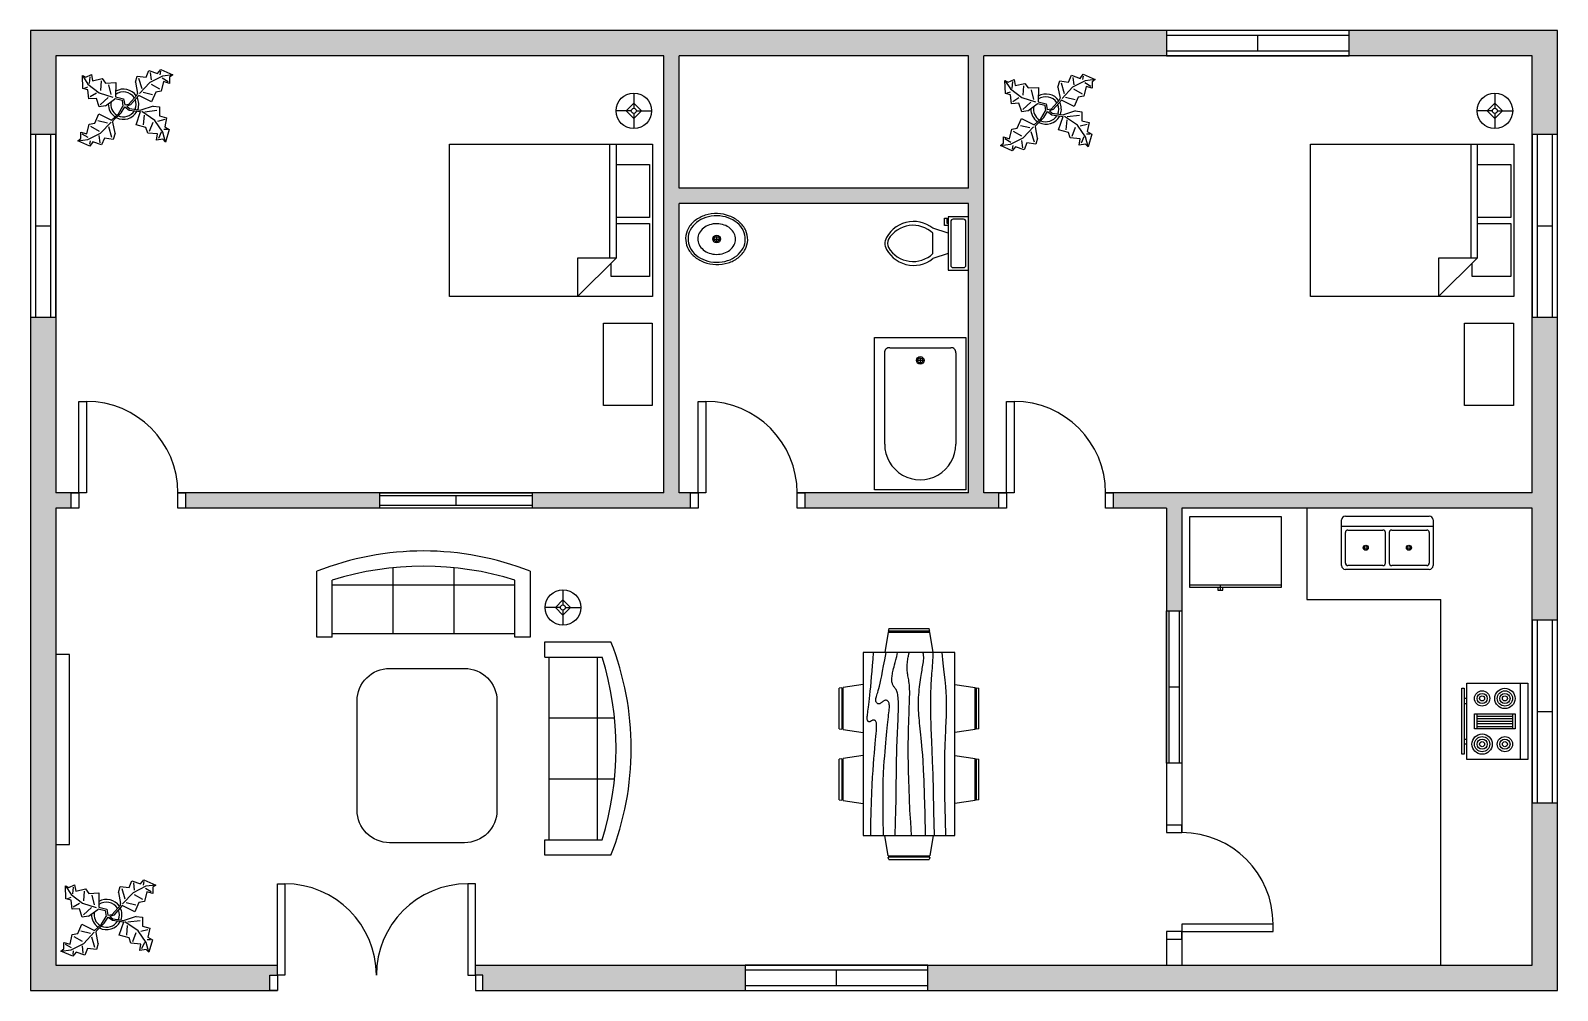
# Model space of a CAD drawing. Header units: inches. Extents: x -15 to 634, y 4 to 886.
# Drawn here: x 9 to 610, y 4 to 382 of the extents above; entities that cross this region are included whole.
import ezdxf

# ---------------------------------------------------------------- set-up
doc = ezdxf.new("R2010")
doc.units = ezdxf.units.IN
doc.header["$MEASUREMENT"] = 0
for name, color, linetype in [('Blocks', 4, 'Continuous'), ('Door', 6, 'Continuous'), ('Hatches', 3, 'Continuous'), ('Window', 30, 'Continuous')]:
    doc.layers.add(name, color=color, linetype=linetype)

# ---------------------------------------------------------------- blocks, each defined once
blk = doc.blocks.new('Bath Tub - 26 x 60 in.')
for p, q in [((8, -18), (10, -18)), ((9, -17), (9, -19))]:
    blk.add_line(p, q)
blk.add_lwpolyline([(0, -36), (0, 0), (60, 0), (60, -36)], close=True)
for points in [[(4, -30), (4, -6)], [(6, -4), (42, -4)], [(42, -32), (6, -32)]]:
    blk.add_lwpolyline(points)
for radius in [1.5, 1]:
    blk.add_circle((9, -18), radius)
for centre, radius, start, end in [((5.75, -5.75), 1.77, 81.8699, 188.1301), ((42, -18), 14, 270, 90), ((5.75, -30.25), 1.77, 171.8699, 278.1301)]:
    blk.add_arc(centre, radius, start, end)
blk = doc.blocks.new('Sink - Oval top')
for p, q in [((-1, 0), (1, 0)), ((0, 1), (0, -1))]:
    blk.add_line(p, q)
at = {"linetype": 'Continuous'}
for points in [[(-12.23, 0.39, 0.117634), (-11.46, -3.36, 0.104469), (-8.88, -6.8, 0.090016), (-5.08, -9.07, 0.08192), (-0.32, -10.02, 0.08192), (4.49, -9.38, 0.090016), (8.42, -7.36, 0.104469), (11.22, -4.09, 0.117634), (12.23, -0.39, 0.117634), (11.46, 3.36, 0.104469), (8.88, 6.8, 0.090016), (5.08, 9.07, 0.08192), (0.32, 10.02, 0.08192), (-4.49, 9.38, 0.090016), (-8.42, 7.36, 0.104469), (-11.22, 4.09, 0.117634)], [(-11.29, 0.16, 0.118622), (-10.52, -3.25, 0.104678), (-8.07, -6.36, 0.089562), (-4.54, -8.37, 0.081185), (-0.13, -9.15, 0.081185), (4.3, -8.49, 0.089562), (7.89, -6.58, 0.104678), (10.42, -3.55, 0.118622), (11.29, -0.16, 0.118622), (10.52, 3.25, 0.104678), (8.07, 6.36, 0.089562), (4.54, 8.37, 0.081185), (0.13, 9.15, 0.081185), (-4.3, 8.49, 0.089562), (-7.89, 6.58, 0.104678), (-10.42, 3.55, 0.118622)], [(-7.42, 0.08, 0.118283), (-6.91, -2.17, 0.104607), (-5.29, -4.21, 0.089718), (-2.97, -5.53, 0.081436), (-0.07, -6.04, 0.081436), (2.84, -5.59, 0.089718), (5.2, -4.33, 0.104607), (6.86, -2.32, 0.118283), (7.42, -0.08, 0.118283), (6.91, 2.17, 0.104607), (5.29, 4.21, 0.089718), (2.97, 5.53, 0.081436), (0.07, 6.04, 0.081436), (-2.84, 5.59, 0.089718), (-5.2, 4.33, 0.104607), (-6.86, 2.32, 0.118283)]]:
    blk.add_lwpolyline(points, format="xyb", close=True, dxfattribs=at)
for radius in [1.5, 1]:
    blk.add_circle((0, 0), radius)
blk = doc.blocks.new('Toilet - top')
for p, q in [((9.5, -6), (9.5, -2)), ((-10, -8.5), (-8, -8.5)), ((-10, -9.5), (-10, -8.5)), ((-7, -9.5), (-10, -9.5)), ((-8, -8.5), (-8, -8)), ((-7, -8), (-7, -9.5)), ((-4, -8), (-6, -14)), ((4, -8), (6, -14)), ((4, -14), (-4, -14))]:
    blk.add_line(p, q)
blk.add_lwpolyline([(10.5, -8), (10.5, 0), (-10.5, 0), (-10.5, -8)], close=True)
for points in [[(-9.5, -2), (-9.5, -6)], [(8.5, -1), (-8.5, -1)], [(-8.5, -7), (8.5, -7)]]:
    blk.add_lwpolyline(points)
for centre, radius, start, end in [((-8.62, -1.88), 0.884, 81.8699, 188.1301), ((-8.62, -6.12), 0.884, 171.8699, 278.1301), ((8.62, -1.88), 0.884, 351.8699, 98.1301), ((8.62, -6.12), 0.884, 261.8699, 8.1301), ((3.52, -21.58), 12.17, 141.46911, 247.97143), ((4.2, -21.82), 11.33, 136.36773, 238.94682), ((-3.52, -21.58), 12.17, 292.02843, 38.53071), ((-4.2, -21.82), 11.33, 301.05301, 43.63209), ((0, -27.88), 4, 245.73182, 294.26817), ((0, -29), 4, 254.86053, 285.13947)]:
    blk.add_arc(centre, radius, start, end)
blk = doc.blocks.new('Lamp - Table')
at = {"linetype": 'Continuous'}
for p, q in [((0, 7), (0, 1)), ((-1, 0), (-7, 0)), ((0, 3), (-3, 0)), ((-3, 0), (0, -3)), ((3, 0), (0, 3)), ((0, -3), (3, 0)), ((1, 0), (7, 0)), ((0, -1), (0, -7))]:
    blk.add_line(p, q, dxfattribs=at)
for radius in [7, 1]:
    blk.add_circle((0, 0), radius, dxfattribs=at)
blk = doc.blocks.new('Sofa - Roundback 7 ft.')
at = {"linetype": 'Continuous'}
for p, q in [((-36.000027, -34), (-36.000027, -11.4696)), ((-12.00002, -32.4421), (-12.00003, -6.5971)), ((11.99997, -32.4421), (11.99998, -6.5971)), ((35.99998, -34), (35.99998, -11.4696)), ((-35.999844, -13.3819), (35.9998, -13.3819)), ((-36.000027, -32.4421), (35.99998, -32.4421))]:
    blk.add_line(p, q, dxfattribs=at)
for points in [[(-36.000027, -34), (-42.000027, -34), (-42.000027, -8)], [(41.99998, -8), (41.99998, -34), (35.99998, -34)]]:
    blk.add_lwpolyline(points, dxfattribs=at)
for centre, radius, start, end in [((0, -114.25), 114.25, 68.43141, 111.5686), ((-0.00001, -127.1968), 121.1968, 72.72033, 107.2797)]:
    blk.add_arc(centre, radius, start, end, dxfattribs=at)
blk = doc.blocks.new('Plant - Rubber or Philodendron')
at = {"linetype": 'Continuous'}
for p, q in [((8.8871, 10.7908), (9.9809, 13.4933)), ((9.9809, 13.4933), (13.3837, 12.301)), ((10.5828, 12.6946), (10.8893, 9.7953)), ((13.3837, 12.301), (14.68, 13.9039)), ((14.5816, 13.2037), (14.3848, 11.8033)), ((14.68, 13.9039), (19.3848, 11.8146)), ((-16.2005, 11.4774), (-13.9899, 8.1064)), ((-16.2005, 11.4774), (-14.8639, 10.7964)), ((-16.0159, 6.3329), (-16.2005, 11.4774)), ((-14.0069, 5.8704), (-16.0159, 6.3329)), ((-15.3434, 6.5514), (-13.9984, 6.9884)), ((-14.8639, 10.7964), (-12.6195, 11.8975)), ((-13.9899, 8.1064), (-9.5434, 4.7185)), ((-13.3174, 8.325), (-13.0735, 11.0065)), ((-12.6195, 11.8975), (-12.1909, 9.4345)), ((-12.1909, 9.4345), (-8.3829, 10.3)), ((-8.8369, 9.409), (-9.0894, 5.6095)), ((-8.3829, 10.3), (-7.0549, 8.501)), ((-7.0549, 8.501), (-3.0284, 8.6941)), ((-4.8529, 4.012), (-5.7184, 7.82)), ((-3.0284, 8.6941), (-3.0709, 3.1041)), ((4.6914, 8.8812), (5.3859, 11.2828)), ((4.6914, 8.8812), (5.5014, 4.4831)), ((5.3859, 11.2828), (8.8871, 10.7908)), ((5.9878, 10.4842), (7.1971, 6.3869)), ((10.3916, 8.7942), (6.2847, 4.4028)), ((15.3859, 11.3055), (10.3916, 8.7942)), ((14.2977, 6.1031), (10.9934, 7.9956)), ((15.7909, 9.1065), (14.8995, 5.3044)), ((15.2875, 10.6053), (17.5907, 9.2105)), ((19.3848, 11.8146), (15.3859, 11.3055)), ((18.1925, 8.4119), (15.7909, 9.1065)), ((19.3848, 11.8146), (18.1868, 10.9119)), ((18.1868, 10.9119), (18.1925, 8.4119)), ((-13.5868, 2.2894), (-14.0069, 5.8704)), ((-10.6784, 2.491), (-13.5868, 2.2894)), ((-13.1329, 3.1804), (-10.6614, 4.727)), ((-9.5858, -0.8715), (-10.6784, 2.491)), ((-9.5434, 4.7185), (-4.1917, 2.9888)), ((-9.1318, 0.0195), (-5.9793, 2.9025)), ((-7.1228, -0.443), (-3.5248, 2.2131)), ((-3.5248, 2.2131), (-3.3011, 2.4355)), ((-3.3011, 2.4355), (-0.5306, 1.7947)), ((-3.0709, 3.1041), (0.0797, 2.3163)), ((-0.5306, 1.7947), (-0.2255, -0.5527)), ((-0.5306, 1.7947), (-0.5306, 1.7947)), ((0.0797, 2.3163), (0.4866, -0.031)), ((0.4866, -0.031), (2.1141, 0.2298)), ((2.1141, 0.2298), (5.4346, 3.9146)), ((6.1032, 3.6844), (2.8262, -0.031)), ((5.4346, 3.9146), (5.5014, 4.4831)), ((11.1089, 1.1958), (6.1032, 3.6844)), ((7.7005, 4.8881), (11.5025, 3.9967)), ((12.7005, 4.8994), (11.1089, 1.1958)), ((14.8995, 5.3044), (12.7005, 4.8994)), ((-11.3237, -7.2629), (-9.7321, -3.5593)), ((-9.7321, -3.5593), (-4.7264, -6.0479)), ((-7.1228, -0.443), (-9.5858, -0.8715)), ((-2.019, -3.6148), (-4.7264, -6.0479)), ((-4.0579, -6.2781), (-0.9375, -3.1608)), ((-2.019, -3.6148), (-0.2255, -0.5527)), ((-0.9375, -3.1608), (0.5883, -0.8135)), ((0.5883, -0.8135), (2.2447, -2.0916)), ((2.8262, -0.031), (1.3003, -0.5527)), ((1.3003, -0.5527), (2.4193, -1.4655)), ((2.2447, -2.0916), (6.7108, -2.6626)), ((2.4193, -1.4655), (6.895, -2.1175)), ((4.943, -7.9659), (6.7108, -2.6626)), ((11.6605, -0.5413), (6.895, -2.1175)), ((12.3677, -6.1981), (7.219, -2.6772)), ((8.125, -4.0768), (7.7715, -7.9659)), ((8.3544, -2.7453), (13.1973, -2.1704)), ((11.6605, -0.5413), (14.1354, -0.8948)), ((16.2567, -5.8446), (13.4283, -6.5517)), ((14.1354, -0.8948), (14.1354, -4.4304)), ((14.1354, -4.4304), (16.9638, -5.1375)), ((16.9638, -5.1375), (16.2567, -8.673)), ((-16.8157, -10.7754), (-14.4141, -11.4699)), ((-16.8101, -13.2754), (-16.8157, -10.7754)), ((-13.9107, -12.9688), (-16.2139, -11.574)), ((-14.4141, -11.4699), (-13.5228, -7.6679)), ((-14.0091, -13.669), (-9.0148, -11.1577)), ((-13.5228, -7.6679), (-11.3237, -7.2629)), ((-12.921, -8.4665), (-9.6166, -10.359)), ((-6.3237, -7.2516), (-10.1257, -6.3602)), ((-9.0148, -11.1577), (-4.9047, -6.8122)), ((-4.611, -12.8477), (-5.8203, -8.7504)), ((-4.1246, -6.8466), (-4.0579, -6.2781)), ((-3.3146, -11.2447), (-4.1246, -6.8466)), ((-3.3146, -11.2447), (-4.0092, -13.6463)), ((8.8321, -9.0266), (4.943, -7.9659)), ((9.5392, -11.1479), (8.8321, -9.0266)), ((13.4283, -11.5015), (9.5392, -11.1479)), ((10.2463, -10.4408), (11.6605, -6.9053)), ((15.5496, -10.7943), (12.3677, -6.1981)), ((13.0748, -13.9763), (13.4283, -11.5015)), ((14.8425, -10.7943), (13.7819, -13.2692)), ((16.6103, -14.6834), (15.5496, -10.7943)), ((17.3174, -9.7337), (15.9032, -9.7337)), ((16.2567, -8.673), (18.0245, -9.7337)), ((18.0245, -9.7337), (16.6103, -14.6834)), ((-18.008, -14.1781), (-16.8101, -13.2754)), ((-18.008, -14.1781), (-14.0091, -13.669)), ((-13.3032, -16.2674), (-18.008, -14.1781)), ((-12.0069, -14.6645), (-13.3032, -16.2674)), ((-13.2048, -15.5672), (-13.008, -14.1668)), ((-8.6042, -15.8568), (-12.0069, -14.6645)), ((-9.206, -15.0581), (-9.5126, -12.1588)), ((-7.5103, -13.1543), (-8.6042, -15.8568)), ((-4.0092, -13.6463), (-7.5103, -13.1543)), ((15.5496, -13.6228), (13.0748, -13.9763)), ((16.6103, -14.6834), (15.5496, -13.6228))]:
    blk.add_line(p, q, dxfattribs=at)
for centre, radius, start, end in [((0, 0), 6.1275, 34.37569, 120.1028), ((0.0308, 0.1664), 6, 178.6147, 235.1169), ((0.0308, 0.1664), 5, 168.1647, 238.6725), ((-0.0601, -0.2075), 5.2461, 33.82192, 124.9414), ((-0.2664, 0.1682), 5.2775, 338.4094, 20.03007), ((-0.098, 0.1364), 6.1288, 341.2017, 26.09184), ((-0.0234, 0.3825), 6.1492, 242.5812, 331.2714), ((-0.1102, 0.4886), 5.2883, 247.3711, 327.472)]:
    blk.add_arc(centre, radius, start, end, dxfattribs=at)
blk = doc.blocks.new('Sink-double - 36 in top')
for p, q in [((-18, -4), (18, -4)), ((-0.75, -18.5), (-0.75, -6.5)), ((0.75, -6.5), (0.75, -18.5))]:
    blk.add_line(p, q)
for points in [[(-16.5, 0), (16.5, 0)], [(-18, -19.5), (-18, -1.5)], [(-15.5, -5.5), (-1.75, -5.5)], [(1.75, -5.5), (15.5, -5.5)], [(18, -1.5), (18, -19.5)], [(-16.5, -18.5), (-16.5, -6.5)], [(16.5, -6.5), (16.5, -18.5)], [(16.5, -21), (-16.5, -21)], [(-1.75, -19.5), (-15.5, -19.5)], [(15.5, -19.5), (1.75, -19.5)]]:
    blk.add_lwpolyline(points)
for centre, radius in [((-8.5, -12.5), 1), ((-8.5, -12.5), 0.5), ((8.5, -12.5), 1), ((8.5, -12.5), 0.5)]:
    blk.add_circle(centre, radius)
for centre, radius, start, end in [((-16.5, -1.5), 1.5, 90, 180), ((16.5, -1.5), 1.5, 0, 90), ((-15.5, -6.5), 1, 90, 180), ((-1.75, -6.5), 1, 0, 90), ((1.75, -6.5), 1, 90, 180), ((15.5, -6.5), 1, 0, 90), ((-16.5, -19.5), 1.5, 180, 270), ((-15.5, -18.5), 1, 180, 270), ((-1.75, -18.5), 1, 270, 0), ((1.75, -18.5), 1, 180, 270), ((15.5, -18.5), 1, 270, 0), ((16.5, -19.5), 1.5, 270, 0)]:
    blk.add_arc(centre, radius, start, end)
blk = doc.blocks.new('Refrigerator-2 door - 36 in top')
for p, q in [((0, -26.999999), (36, -26.999999)), ((11, -27.999999), (11, -28.999999)), ((11, -28.999999), (13, -28.999999)), ((12, -26.999999), (12, -28.999999)), ((13, -28.999999), (13, -27.999999))]:
    blk.add_line(p, q)
blk.add_lwpolyline([(0, -27.999999), (0, 0), (36, 0), (36, -27.999999)], close=True)
blk = doc.blocks.new('Range-Oven - 30 in top')
for p, q in [((0, -3), (30, -3)), ((12, -6), (18, -6)), ((13, -20), (13, -6)), ((14, -6), (14, -20)), ((15, -20), (15, -6)), ((16, -6), (16, -20)), ((17, -20), (17, -6)), ((6, -24), (6, -25)), ((8, -25), (8, -24)), ((18, -20), (12, -20)), ((22, -25), (22, -24)), ((24, -24), (24, -25))]:
    blk.add_line(p, q)
for points in [[(0, -24), (0, 0), (30, 0), (30, -24)], [(12, -21), (12, -5), (18, -5), (18, -21)], [(2, -26), (2, -25), (28, -25), (28, -26)]]:
    blk.add_lwpolyline(points, close=True)
for centre, radius in [((6, -9), 4), ((6, -9), 3), ((24, -9), 3), ((6, -9), 2), ((6, -9), 1), ((24, -9), 2), ((24, -9), 1), ((6, -18), 3), ((6, -18), 2), ((6, -18), 1), ((24, -18), 4), ((24, -18), 3), ((24, -18), 2), ((24, -18), 1)]:
    blk.add_circle(centre, radius)
blk = doc.blocks.new('Dining Set - 36 x 72 in.')
at = {"linetype": 'Continuous'}
for p, q in [((-22.2343, 26.00059), (-23.4847, 17.99762)), ((-22.2304, 26), (-5.7608, 26)), ((-22, 27.5), (-22.1562, 26.50042)), ((-5.8416, 26.5), (-22.1534, 26.5)), ((-22, 27.5), (-6, 27.5)), ((-5.8437, 26.49966), (-6, 27.5)), ((-4.5152, 17.99762), (-5.7655, 25.99926)), ((5.7657, 26.00059), (4.5153, 17.99762)), ((5.7696, 26), (22.2392, 26)), ((6, 27.5), (5.8438, 26.50042)), ((22.1584, 26.5), (5.8466, 26.5)), ((6, 27.5), (22, 27.5)), ((22.1563, 26.49966), (22, 27.5)), ((23.4848, 17.99762), (22.2345, 25.99926)), ((36, 18), (-36, 18)), ((-36, 18), (-36, -18)), ((36, -18), (36, 18)), ((-45.5, 8), (-44.5004, 8.15617)), ((-45.5, 8), (-45.5, -8)), ((-44.5, -8.15843), (-44.5, 8.15338)), ((-44.0006, 8.23428), (-35.9976, 9.48474)), ((-44, 8.23041), (-44, -8.23915)), ((44.0006, 8.23428), (35.9976, 9.48474)), ((44, 8.23041), (44, -8.23915)), ((44.5, -8.15843), (44.5, 8.15338)), ((45.5, 8), (44.5005, 8.15617)), ((45.5, 8), (45.5, -8)), ((-44.4997, -8.15631), (-45.5, -8)), ((-35.9976, -9.48476), (-43.9993, -8.2345)), ((35.9976, -9.48476), (43.9993, -8.2345)), ((44.4997, -8.15631), (45.5, -8)), ((-36, -18), (36, -18)), ((-22.2343, -26.0006), (-23.4847, -17.99762)), ((-4.5152, -17.99762), (-5.7655, -25.99928)), ((5.7657, -26.0006), (4.5153, -17.99762)), ((23.4848, -17.99762), (22.2345, -25.99928)), ((-22.2304, -26), (-5.7608, -26)), ((-22, -27.5), (-22.1562, -26.50044)), ((-5.8416, -26.5), (-22.1534, -26.5)), ((-22, -27.5), (-6, -27.5)), ((-5.8437, -26.49967), (-6, -27.5)), ((5.7696, -26), (22.2392, -26)), ((6, -27.5), (5.8438, -26.50044)), ((22.1584, -26.5), (5.8466, -26.5)), ((6, -27.5), (22, -27.5)), ((22.1563, -26.49967), (22, -27.5))]:
    blk.add_line(p, q, dxfattribs=at)
for points in [[(-36, 15), (-31.1772, 14.97754), (-26.8079, 14.91406), (-22.8538, 14.81543), (-19.276, 14.6875), (-16.0362, 14.53613), (-13.0957, 14.36718), (-10.4159, 14.18652), (-7.9583, 14), (-5.6904, 13.81315), (-3.6035, 13.63021), (-1.6954, 13.45508), (0.0365, 13.29166), (1.5945, 13.14388), (2.9811, 13.01562), (4.1988, 12.9108), (5.25, 12.83333), (6.1393, 12.78613), (6.8802, 12.76823), (7.4883, 12.77767), (7.9792, 12.8125), (8.3685, 12.87077), (8.6719, 12.95052), (8.9049, 13.0498), (9.0833, 13.16666), (9.2205, 13.29899), (9.3216, 13.44401), (9.3895, 13.59879), (9.4271, 13.76041), (9.4373, 13.92594), (9.4232, 14.09245), (9.3875, 14.257), (9.3333, 14.41666), (9.2638, 14.56917), (9.1836, 14.71484), (9.0975, 14.85465), (9.0104, 14.98958), (8.9272, 15.1206), (8.8529, 15.2487), (8.7922, 15.37483), (8.75, 15.5), (8.7305, 15.62467), (8.7344, 15.74739), (8.7617, 15.86621), (8.8125, 15.97916), (8.8867, 16.08431), (8.9844, 16.17968), (9.1055, 16.26334), (9.25, 16.33333), (9.4189, 16.38802), (9.6172, 16.42708), (9.8506, 16.45052), (10.125, 16.45833), (10.4463, 16.45052), (10.8203, 16.42708), (11.2529, 16.38802), (11.75, 16.33333), (12.3184, 16.26318), (12.9694, 16.17838), (13.7151, 16.07991), (14.5677, 15.96875), (15.5395, 15.84586), (16.6426, 15.71224), (17.8893, 15.56884), (19.2917, 15.41666), (20.859, 15.25667), (22.5879, 15.08984), (24.4721, 14.91715), (26.5052, 14.73958), (28.6809, 14.5581), (30.9929, 14.3737), (33.4347, 14.18733), (36, 14)], [(-36, 10), (-28.9766, 10.14274), (-23.1725, 10.20442), (-18.4241, 10.19775), (-14.5677, 10.13541), (-11.4399, 10.03011), (-8.877, 9.89453), (-6.7154, 9.74137), (-4.7917, 9.58333), (-2.9698, 9.43082), (-1.2246, 9.28515), (0.4415, 9.14534), (2.026, 9.01041), (3.5266, 8.87939), (4.9408, 8.7513), (6.266, 8.62516), (7.5, 8.5), (8.6411, 8.37549), (9.6914, 8.2539), (10.6538, 8.13818), (11.5312, 8.03125), (12.3267, 7.93603), (13.043, 7.85547), (13.6831, 7.79248), (14.25, 7.75), (14.7471, 7.7303), (15.1797, 7.73307), (15.5537, 7.75732), (15.875, 7.80208), (16.1494, 7.86637), (16.3828, 7.94922), (16.5811, 8.04964), (16.75, 8.16666), (16.8944, 8.29915), (17.0143, 8.44531), (17.1089, 8.60319), (17.1771, 8.77083), (17.218, 8.94629), (17.2305, 9.1276), (17.2137, 9.31282), (17.1667, 9.5), (17.0895, 9.6875), (16.987, 9.875), (16.8649, 10.0625), (16.7292, 10.25), (16.5856, 10.4375), (16.4401, 10.625), (16.2985, 10.8125), (16.1667, 11), (16.05, 11.18733), (15.9518, 11.3737), (15.8752, 11.5581), (15.8229, 11.73958), (15.798, 11.91715), (15.8034, 12.08984), (15.842, 12.25667), (15.9167, 12.41666), (16.0295, 12.56836), (16.1784, 12.70833), (16.3605, 12.83268), (16.5729, 12.9375), (16.8127, 13.01888), (17.0768, 13.07291), (17.3625, 13.0957), (17.6667, 13.08333), (17.9894, 13.03312), (18.3418, 12.94726), (18.7382, 12.82918), (19.1927, 12.68229), (19.7195, 12.51001), (20.3327, 12.31575), (21.0465, 12.10294), (21.875, 11.875), (22.8357, 11.63354), (23.959, 11.37304), (25.2786, 11.08618), (26.8282, 10.76562), (28.6414, 10.40405), (30.752, 9.99414), (33.1936, 9.52856), (36, 9)], [(-36, 5.5), (-30.7157, 5.3348), (-26.069, 5.20963), (-21.9946, 5.11767), (-18.4271, 5.05208), (-15.3009, 5.00602), (-12.5508, 4.97265), (-10.1112, 4.94515), (-7.9167, 4.91666), (-5.909, 4.88167), (-4.0586, 4.83984), (-2.3429, 4.79215), (-0.7396, 4.73958), (0.7739, 4.6831), (2.22, 4.6237), (3.6213, 4.56233), (5, 4.5), (6.373, 4.43782), (7.7344, 4.3776), (9.0723, 4.32129), (10.375, 4.27083), (11.6309, 4.22819), (12.8281, 4.19531), (13.9551, 4.17415), (15, 4.16666), (15.954, 4.17448), (16.819, 4.19791), (17.6001, 4.23698), (18.3021, 4.29166), (18.9299, 4.36198), (19.4883, 4.44791), (19.9823, 4.54948), (20.4167, 4.66666), (20.7969, 4.79899), (21.1302, 4.94401), (21.4245, 5.09879), (21.6875, 5.26041), (21.9271, 5.42594), (22.1511, 5.59245), (22.3672, 5.757), (22.5834, 5.91666), (22.8065, 6.06868), (23.0404, 6.21093), (23.2879, 6.34147), (23.5521, 6.45833), (23.8358, 6.55957), (24.142, 6.64323), (24.4735, 6.70735), (24.8334, 6.75), (25.2235, 6.76969), (25.642, 6.76692), (26.0858, 6.74267), (26.5521, 6.69791), (27.0379, 6.63362), (27.5404, 6.55078), (28.0565, 6.45036), (28.5834, 6.33333), (29.1242, 6.19987), (29.7071, 6.04687), (30.3661, 5.87044), (31.1354, 5.66666), (32.0493, 5.43164), (33.142, 5.16146), (34.4475, 4.85221), (36, 4.5)], [(-36, -1), (-30.7915, -0.6591), (-26.0195, -0.38216), (-21.6519, -0.16284), (-17.6563, 0.00521), (-14.0005, 0.12833), (-10.6523, 0.21289), (-7.5796, 0.26522), (-4.75, 0.29166), (-2.134, 0.29793), (0.2878, 0.28711), (2.5317, 0.26163), (4.6146, 0.22396), (6.5529, 0.17651), (8.3633, 0.12174), (10.0623, 0.06209), (11.6667, 0), (13.1899, -0.06201), (14.6341, -0.1211), (15.9982, -0.17432), (17.2813, -0.21875), (18.4823, -0.25147), (19.6003, -0.26953), (20.6343, -0.27002), (21.5834, -0.25), (22.4481, -0.20768), (23.2357, -0.14584), (23.9549, -0.06836), (24.6146, 0.02083), (25.2235, 0.11784), (25.7904, 0.21875), (26.3241, 0.31966), (26.8334, 0.41666), (27.3265, 0.50618), (27.8099, 0.58593), (28.2894, 0.65397), (28.7709, 0.70833), (29.2601, 0.74707), (29.763, 0.76823), (30.2855, 0.76985), (30.8334, 0.75), (31.4088, 0.70784), (31.9994, 0.64713), (32.589, 0.57275), (33.1615, 0.48958), (33.7008, 0.4025), (34.1908, 0.3164), (34.6153, 0.23616), (34.9584, 0.16666), (35.2099, 0.11165), (35.3848, 0.07031), (35.504, 0.04069), (35.5886, 0.02083), (35.6594, 0.00879), (35.7377, 0.0026), (35.8442, 0.00032), (36, 0)], [(-36, -6.5), (-27.1843, -6.31267), (-20.084, -6.1263), (-14.469, -5.9419), (-10.1094, -5.76042), (-6.7752, -5.58285), (-4.2363, -5.41016), (-2.2629, -5.24333), (-0.625, -5.08334), (0.8708, -4.93099), (2.2715, -4.78646), (3.5872, -4.64974), (4.8281, -4.52084), (6.0046, -4.39974), (7.127, -4.28646), (8.2053, -4.18099), (9.25, -4.08334), (10.2705, -3.99382), (11.2734, -3.91407), (12.2647, -3.84603), (13.25, -3.79167), (14.2354, -3.75293), (15.2266, -3.73177), (16.2295, -3.73015), (17.25, -3.75), (18.2912, -3.79248), (19.3451, -3.85547), (20.4009, -3.93604), (21.4479, -4.03125), (22.4754, -4.13819), (23.4727, -4.25391), (24.4289, -4.37549), (25.3334, -4.5), (26.1785, -4.62492), (26.9694, -4.74935), (27.7145, -4.87281), (28.4219, -4.99479), (29.1, -5.11483), (29.7572, -5.23242), (30.4016, -5.34709), (31.0417, -5.45834), (31.6837, -5.56437), (32.3262, -5.65821), (32.9658, -5.73153), (33.599, -5.77604), (34.2224, -5.78345), (34.8327, -5.74545), (35.4264, -5.65373), (36, -5.5)], [(-36, -10), (-26.4022, -9.81299), (-18.4675, -9.62891), (-11.9839, -9.45069), (-6.7396, -9.28125), (-2.5226, -9.12354), (0.8789, -8.98047), (3.6769, -8.85498), (6.0833, -8.75), (8.2767, -8.66765), (10.3021, -8.60677), (12.1712, -8.56543), (13.8958, -8.54167), (15.4876, -8.53353), (16.9583, -8.53907), (18.3197, -8.55632), (19.5834, -8.58334), (20.7616, -8.61841), (21.8685, -8.66081), (22.9188, -8.71004), (23.9271, -8.76563), (24.9081, -8.82707), (25.8763, -8.89388), (26.8465, -8.96558), (27.8334, -9.04167), (28.8474, -9.12118), (29.8828, -9.20117), (30.93, -9.27824), (31.9792, -9.34896), (33.0205, -9.40991), (34.0443, -9.45768), (35.0407, -9.48885), (36, -9.5)], [(-36, -14.5), (-30.0881, -14.33513), (-25.0332, -14.21224), (-20.7312, -14.12647), (-17.0781, -14.07292), (-13.97, -14.04671), (-11.3027, -14.04297), (-8.9724, -14.05681), (-6.875, -14.08334), (-4.9224, -14.11833), (-3.0905, -14.16016), (-1.3709, -14.20785), (0.2448, -14.26042), (1.7647, -14.3169), (3.1973, -14.3763), (4.5507, -14.43767), (5.8333, -14.5), (7.0554, -14.5621), (8.235, -14.62175), (9.3922, -14.67652), (10.5469, -14.72396), (11.7192, -14.76164), (12.929, -14.78711), (14.1965, -14.79794), (15.5417, -14.79167), (16.9933, -14.76424), (18.6152, -14.70508), (20.4804, -14.60197), (22.6615, -14.44271), (25.2312, -14.21509), (28.2624, -13.9069), (31.8277, -13.50594), (36, -13)]]:
    blk.add_lwpolyline(points, dxfattribs=at)
blk = doc.blocks.new('Bed - Queen')
at = {"linetype": 'Continuous'}
for p, q in [((0, -80.00003), (0, 0)), ((0, 0), (59.99999, 0)), ((59.99999, 0), (59.99999, -80.00003)), ((7.99999, -1.2), (28.79998, -1.2)), ((7.99999, -14.4), (7.99999, -1.2)), ((28.79998, -1.2), (28.79998, -14.4)), ((31.19999, -1.2), (51.99999, -1.2)), ((31.19999, -14.4), (31.19999, -1.2)), ((51.99999, -1.2), (51.99999, -16.4)), ((0, -14.4), (44.8, -14.4)), ((44.8, -16.8), (0, -16.8)), ((59.99999, -29.6), (44.8, -14.4)), ((44.8, -14.4), (44.8, -29.6)), ((51.99999, -16.4), (46.79936, -16.4)), ((44.8, -29.6), (59.99999, -29.6)), ((59.99999, -80.00003), (0, -80.00003))]:
    blk.add_line(p, q, dxfattribs=at)

msp = doc.modelspace()

# ---------------------------------------------------------------- hatches: boundary and pattern name
at = {"layer": 'Hatches'}
h = msp.add_hatch(color=256, dxfattribs=at)
h.dxf.hatch_style = 1
h.paths.add_polyline_path([(456, 382), (8.53, 382), (8.53, 341.09), (18.53, 341.09), (18.53, 372), (258, 372), (258, 199.9), (206.11, 199.9), (206.11, 193.9), (264, 193.9), (268.5, 193.9), (268.5, 199.9), (264, 199.9), (264, 313.9), (378, 313.9), (378, 199.9), (313.5, 199.9), (313.5, 193.9), (384, 193.9), (390, 193.9), (390, 199.9), (384, 199.9), (384, 372), (456, 372)])
h.paths.add_polyline_path([(264, 372), (378, 372), (378, 319.9), (264, 319.9)], flags=16)
h.paths.add_polyline_path([(610, 382), (528, 382), (528, 372), (600, 372), (600, 341.09), (610, 341.09)])
h.paths.add_polyline_path([(610, 269.09), (600, 269.09), (600, 199.9), (456, 199.9), (435, 199.9), (435, 193.9), (456, 193.9), (456, 153.42), (462, 153.42), (462, 193.9), (600, 193.9), (600, 149.76), (610, 149.76)])
h.paths.add_polyline_path([(610, 77.76), (600, 77.76), (600, 13.9), (362.01, 13.9), (362.01, 3.9), (610, 3.9)])
h.paths.add_polyline_path([(290.01, 13.9), (183.75, 13.9), (183.75, 9.9), (186.75, 9.9), (186.75, 3.9), (290.01, 3.9)])
h.paths.add_polyline_path([(102.75, 9.9), (105.75, 9.9), (105.75, 13.9), (18.53, 13.9), (18.53, 193.9), (24.57, 193.9), (24.57, 199.9), (18.53, 199.9), (18.53, 269.09), (8.53, 269.09), (8.53, 3.9), (102.75, 3.9)])
h.paths.add_polyline_path([(146.11, 199.9), (69.57, 199.9), (69.57, 193.9), (146.11, 193.9)])

# ---------------------------------------------------------------- linework, layer by layer
for p, q in [((258, 199.9), (258, 372)), ((264, 319.9), (264, 372)), ((378, 319.9), (378, 372)), ((384, 199.9), (384, 372)), ((378, 319.9), (264, 319.9)), ((264, 199.9), (264, 313.9)), ((378, 313.9), (264, 313.9)), ((378, 199.9), (378, 313.9)), ((30.57, 199.9), (18.53, 199.9)), ((258, 199.9), (66.57, 199.9)), ((274.5, 199.9), (264, 199.9)), ((378, 199.9), (310.5, 199.9)), ((396, 199.9), (384, 199.9)), ((456, 199.9), (432, 199.9)), ((600, 199.9), (456, 199.9)), ((27.57, 193.9), (18.53, 193.9)), ((264, 193.9), (66.57, 193.9)), ((271.5, 193.9), (264, 193.9)), ((384, 193.9), (310.5, 193.9)), ((393, 193.9), (384, 193.9)), ((456, 193.9), (432, 193.9)), ((456, 193.9), (456, 66.07)), ((600, 193.9), (462, 193.9)), ((462, 193.9), (462, 66.07)), ((456, 27.07), (456, 13.9)), ((462, 30.07), (462, 13.9))]:
    msp.add_line(p, q)
for points in [[(183.75, 3.9), (610, 3.9), (610, 382), (8.53, 382), (8.53, 3.9), (105.75, 3.9)], [(258, 372), (18.53, 372), (18.53, 199.9)], [(378, 372), (264, 372)], [(600, 199.9), (600, 372), (384, 372)], [(18.53, 193.9), (18.53, 13.9), (105.75, 13.9)], [(183.75, 13.9), (600, 13.9), (600, 193.9)]]:
    msp.add_lwpolyline(points)
at = {"layer": 'Blocks'}
for p, q in [((511.25, 193.9), (511.25, 157.9)), ((511.25, 157.9), (564, 157.9)), ((564, 13.9), (564, 157.9))]:
    msp.add_line(p, q, dxfattribs=at)
for points in [[(234.23, 266.73), (253.42, 266.73), (253.42, 234.3), (234.23, 234.3)], [(573.43, 266.73), (592.62, 266.73), (592.62, 234.3), (573.43, 234.3)], [(18.53, 61.38), (23.83, 61.38), (23.83, 136.22), (18.53, 136.22)]]:
    msp.add_lwpolyline(points, close=True, dxfattribs=at)
msp.add_lwpolyline([(149.96, 130.75), (179.49, 130.75, -0.414214), (192.26, 117.99), (192.26, 74.87, -0.414214), (179.49, 62.1), (149.96, 62.1, -0.414214), (137.19, 74.87), (137.19, 117.99, -0.414214)], format="xyb", close=True, dxfattribs=at)
at = {"layer": 'Door'}
for points in [[(30.57, 199.9), (27.57, 199.9), (27.57, 235.9), (30.57, 235.9)], [(274.5, 199.9), (271.5, 199.9), (271.5, 235.9), (274.5, 235.9)], [(396, 199.9), (393, 199.9), (393, 235.9), (396, 235.9)], [(27.57, 193.9), (24.57, 193.9), (24.57, 199.9), (27.57, 199.9)], [(69.57, 193.9), (66.57, 193.9), (66.57, 199.9), (69.57, 199.9)], [(271.5, 193.9), (268.5, 193.9), (268.5, 199.9), (271.5, 199.9)], [(313.5, 193.9), (310.5, 193.9), (310.5, 199.9), (313.5, 199.9)], [(393, 193.9), (390, 193.9), (390, 199.9), (393, 199.9)], [(435, 193.9), (432, 193.9), (432, 199.9), (435, 199.9)], [(456, 69.07), (456, 66.07), (462, 66.07), (462, 69.07)], [(108.75, 9.9), (105.75, 9.9), (105.75, 45.9), (108.75, 45.9)], [(180.75, 9.9), (183.75, 9.9), (183.75, 45.9), (180.75, 45.9)], [(456, 27.07), (456, 24.07), (462, 24.07), (462, 27.07)], [(462, 30.07), (462, 27.07), (498, 27.07), (498, 30.07)], [(105.75, 3.9), (102.75, 3.9), (102.75, 9.9), (105.75, 9.9)], [(183.75, 3.9), (186.75, 3.9), (186.75, 9.9), (183.75, 9.9)]]:
    msp.add_lwpolyline(points, close=True, dxfattribs=at)
for centre, start, end in [((30.57, 199.9), 0, 90), ((274.5, 199.9), 0, 90), ((396, 199.9), 0, 90), ((462, 30.07), 0, 90), ((108.75, 9.9), 0, 90), ((180.75, 9.9), 90, 180)]:
    msp.add_arc(centre, 36, start, end, dxfattribs=at)
at = {"layer": 'Window'}
for p, q in [((528, 382), (456, 382)), ((456, 382), (456, 372)), ((528, 380), (456, 380)), ((492, 374), (492, 380)), ((528, 372), (528, 382)), ((456, 374), (528, 374)), ((456, 372), (528, 372)), ((8.53, 341.09), (8.53, 269.09)), ((18.53, 341.09), (8.53, 341.09)), ((10.53, 341.09), (10.53, 269.09)), ((16.53, 269.09), (16.53, 341.09)), ((18.53, 269.09), (18.53, 341.09)), ((600, 341.09), (600, 269.09)), ((610, 341.09), (600, 341.09)), ((602, 341.09), (602, 269.09)), ((608, 269.09), (608, 341.09)), ((610, 269.09), (610, 341.09)), ((10.53, 305.09), (16.53, 305.09)), ((602, 305.09), (608, 305.09)), ((8.53, 269.09), (18.53, 269.09)), ((600, 269.09), (610, 269.09)), ((146.11, 199.9), (206.11, 199.9)), ((146.11, 193.9), (146.11, 199.9)), ((146.11, 198.9), (206.11, 198.9)), ((176.11, 198.9), (176.11, 194.9)), ((206.11, 199.9), (206.11, 193.9)), ((206.11, 194.9), (146.11, 194.9)), ((206.11, 193.9), (146.11, 193.9)), ((456.01, 93.42), (456.01, 153.42)), ((456.01, 153.42), (462.01, 153.42)), ((457.01, 93.42), (457.01, 153.42)), ((461.01, 153.42), (461.01, 93.42)), ((462.01, 153.42), (462.01, 93.42)), ((600, 149.76), (600, 77.76)), ((610, 149.76), (600, 149.76)), ((602, 149.76), (602, 77.76)), ((608, 77.76), (608, 149.76)), ((610, 77.76), (610, 149.76)), ((461.01, 123.42), (457.01, 123.42)), ((602, 113.76), (608, 113.76)), ((462.01, 93.42), (456.01, 93.42)), ((600, 77.76), (610, 77.76)), ((362.01, 13.9), (290.01, 13.9)), ((290.01, 13.9), (290.01, 3.9)), ((362.01, 3.9), (362.01, 13.9)), ((362.01, 11.9), (290.01, 11.9)), ((326.01, 5.9), (326.01, 11.9)), ((290.01, 5.9), (362.01, 5.9)), ((290.01, 3.9), (362.01, 3.9))]:
    msp.add_line(p, q, dxfattribs=at)

# ---------------------------------------------------------------- block references
at = {"layer": 'Blocks'}
for name, p in [('Plant - Rubber or Philodendron', (45.13, 352.78)), ('Plant - Rubber or Philodendron', (408.55, 350.87)), ('Lamp - Table', (246.16, 350.36)), ('Lamp - Table', (585.36, 350.36)), ('Sink - Oval top', (278.8, 299.87)), ('Refrigerator-2 door - 36 in top', (465.16, 190.61)), ('Sink-double - 36 in top', (542.99, 190.77)), ('Sofa - Roundback 7 ft.', (163.34, 177.01)), ('Lamp - Table', (218.26, 154.75)), ('Plant - Rubber or Philodendron', (38.51, 33.62))]:
    msp.add_blockref(name, p, dxfattribs=at)
for name, p, rotation in [('Bed - Queen', (253.58, 337.18), 270), ('Bed - Queen', (592.78, 337.18), 270), ('Toilet - top', (378, 298.15), 270), ('Bath Tub - 26 x 60 in.', (376.98, 261.05), 270), ('Dining Set - 36 x 72 in.', (354.57, 100.97), 90), ('Sofa - Roundback 7 ft.', (245.16, 99.23), 270), ('Range-Oven - 30 in top', (598.31, 124.92), 270)]:
    msp.add_blockref(name, p, dxfattribs=dict(at, rotation=rotation))

doc.saveas('drawing.dxf')
